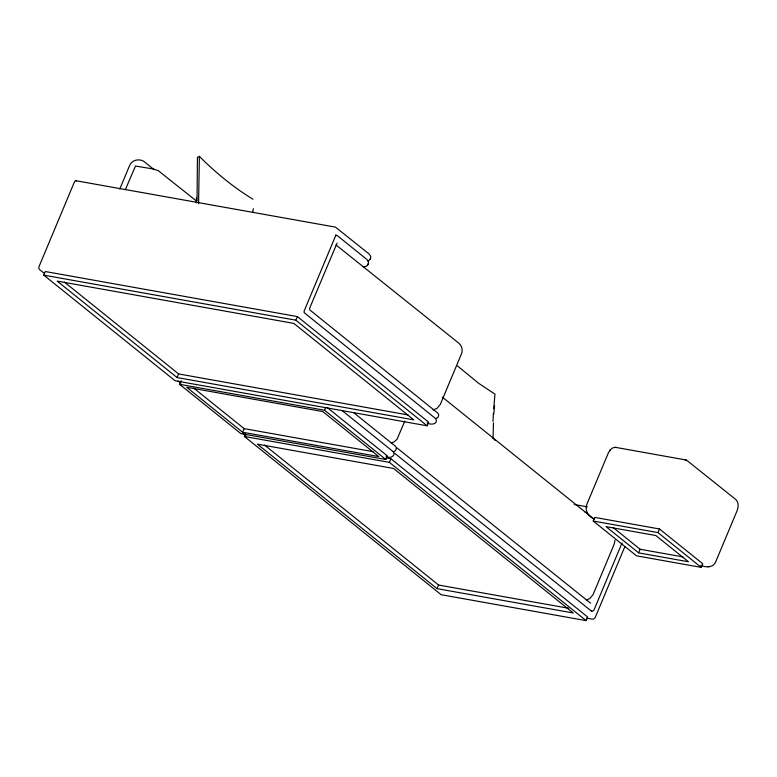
<?xml version="1.0" encoding="UTF-8"?>
<svg xmlns="http://www.w3.org/2000/svg" width="777" height="777" viewBox="0 0 777 777"><rect width="100%" height="100%" fill="white"/><g stroke="black" fill="none" stroke-linecap="round" stroke-linejoin="round"><path stroke-width="1.17" d="M493.424 422.882L493.055 438.257M197.028 200.884L197.436 157.449L199.388 156.371L198.562 203.768M196.338 202.865L196.513 197.426M492.987 421.445L493.385 413.315M615.015 540.248L614.238 544.046L593.065 594.658L589.772 598.562L586.295 599.961M493.745 414.209L494.58 405.623M493.745 408.644L494.959 394.114L478.661 383.314L457.536 365.977M252.778 211.975L253.312 208.692M368.22 263.869L368.444 261.839L366.88 259.45L337.276 235.606L335.596 235.46L336.033 234.8L304.128 311.014L304.176 312.645L435.538 418.512C439.18 423.863 430.662 425.602 427.233 422.814M370.493 258.44L370.716 256.42L369.153 254.03L335.46 227.127L76.01 180.74M363.102 266.734L366.21 266.424L367.9 264.636M368.065 261.159L370.173 259.217M43.794 275.145L45.309 271.532L297.368 316.579L428.671 422.193L427.156 425.806L175.097 380.759L43.794 275.145L295.852 320.192L427.156 425.806M119.765 189.064L129.526 165.734C131.575 160.12 138.772 158.323 143.706 161.276L154.05 169.6M125.379 189.569L135.489 166.055L153.613 169.036L158.275 170.668L196.659 201.185M177.078 377.554L57.158 281.099L293.871 323.407L413.791 419.852L177.078 377.554L178.593 373.931L64.336 282.041M327.03 407.381L387.334 455.885L385.829 459.498L240.841 433.585L179.594 384.324L181.109 380.711M242.599 432.235L186.665 387.247L322.824 411.587L378.758 456.575L242.599 432.235L244.114 428.622L193.774 388.131M386.179 457.925L390.928 458.77L587.665 617.016L586.149 620.629L441.171 594.716L244.434 436.48L245.571 433.77M295.852 320.192L297.368 316.579M367.774 264.947L368.356 263.558M370.037 259.528L370.619 258.129M385.829 459.498L324.582 410.237L325.709 407.527M404.788 421.153L397.066 439.18L394.23 441.812L391.113 442.968M586.149 620.629L389.423 462.383L390.928 458.77M437.053 588.645L257.381 444.133L393.541 468.463L573.203 612.975L437.053 588.645L438.568 585.032L264.568 445.075M593.23 521.027L594.745 517.404L659.508 528.982L702.758 563.772L701.242 567.385L636.48 555.808L593.23 521.027L657.993 532.595L701.242 567.385M622.027 542.968L594.094 609.77C593.861 611.616 590.161 610.955 591.792 611.412L394.561 453.214M624.747 546.872L595.075 617.802L593.162 619.24L586.538 618.171M638.616 552.865L605.992 526.631L655.866 535.538L688.49 561.781L638.616 552.865L640.122 549.252L613.092 527.515M657.993 532.595L659.508 528.982M610.236 449.883L608.333 452.952L587.159 503.564C584.032 509.829 588.306 516.55 594.259 519.153M610.052 450.077L612.48 447.979L615.297 447.309L686.45 460.062L735.741 499.456C738.781 502.185 738.568 506.983 737.179 510.489L716.005 561.101C713.908 567.764 706.147 567.832 700.757 565.258M433.071 409.926L436.965 408.43L440.268 404.526L461.441 353.914C463.034 350.281 461.975 345.746 458.886 343.23L336.033 244.978M337.063 243.114L309.644 308.207L309.693 309.838L437.81 413.092C439.782 414.753 438.063 418.803 435.47 418.453M341.89 410.402L393.162 451.641C395.697 451.806 397.397 447.902 395.425 446.221L353.477 412.48M178.593 373.931L408.168 414.967M179.594 384.324L324.582 410.237M244.114 428.622L373.106 451.68M386.052 456.157C389.345 459.314 396.581 455.817 393.162 451.641M244.434 436.48L389.423 462.383M574.261 504.506L587.412 506.857M585.139 512.276L587.529 512.703M640.122 549.252L682.876 556.895M438.568 585.032L568.745 608.294M615.297 447.309L616.287 447.484M685.139 459.79L686.13 459.965M708.051 566.569L709.042 566.744M396.833 447.785L590.539 603.156M252.943 199.194C233.382 187.267 215.54 172.581 199.388 156.371M442.268 397.076L593.813 518.968M44.25 273.339L39.53 269.541A2.428 1.554 -79.9 0 1 39.132 266.326L74.369 182.09A2.428 1.554 -79.9 0 1 76.583 180.973M178.02 380.934L180.818 383.187M243.104 433.284L245.93 435.567M493.133 438.228L495.085 440.423"/></g></svg>
